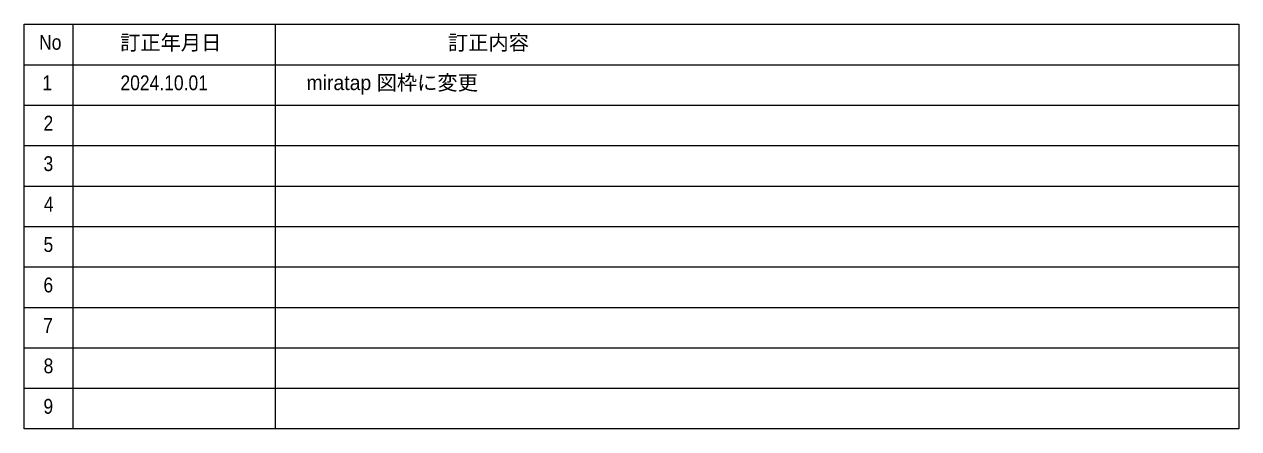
# Model space of a CAD drawing. Units: millimetres on the paper. Extents: x -198 to 198, y -152 to 152.
# Drawn here: x 48.1 to 198.1, y -138.5 to -88.5 of the extents above; entities that cross this region are included whole.
import ezdxf
from ezdxf.enums import TextEntityAlignment as Align

# ---------------------------------------------------------------- set-up
doc = ezdxf.new("R2010")
doc.units = ezdxf.units.MM
doc.layers.add('0-0_1図面枠', color=7, linetype='Continuous', lineweight=20)
doc.styles.add('ＭＳ Ｐゴシック', font='')
doc.styles.get('ＭＳ Ｐゴシック').set_extended_font_data('MS PGothic')

# ---------------------------------------------------------------- blocks, each defined once
blk = doc.blocks.new('グループ-1')
at = {"layer": '0-0_1図面枠', "lineweight": 15}
for p, q in [((143.5, -88.5), (143.5, -138.5)), ((168.5, -88.5), (168.5, -138.5)), ((137.5, -93.5), (287.5, -93.5)), ((137.5, -98.5), (287.5, -98.5)), ((137.5, -103.5), (287.5, -103.5)), ((137.5, -108.5), (287.5, -108.5)), ((137.5, -113.5), (287.5, -113.5)), ((137.5, -118.5), (287.5, -118.5)), ((137.5, -123.5), (287.5, -123.5)), ((137.5, -128.5), (287.5, -128.5)), ((137.5, -133.5), (287.5, -133.5))]:
    blk.add_line(p, q, dxfattribs=at)
blk.add_lwpolyline([(137.5, -88.5), (287.5, -88.5), (287.5, -138.5), (137.5, -138.5)], close=True, dxfattribs=at)
blk = doc.blocks.new('図面枠')
at = {"layer": '0-0_1図面枠'}
blk.add_blockref('グループ-1', (0, 0), dxfattribs=at)
at = {"layer": '0-0_1図面枠', "style": 'ＭＳ Ｐゴシック', "width": 0.9}
for s, height, p in [('No', 1.834, (139.327, -92.198)), ('1', 1.833, (139.741, -97.203)), ('2', 1.833, (139.875, -102.198)), ('3', 1.833, (139.875, -107.198)), ('4', 1.833, (139.914, -112.198)), ('5', 1.833, (139.875, -117.198)), ('6', 1.833, (139.865, -122.198)), ('7', 1.833, (139.836, -127.198)), ('8', 1.833, (139.885, -132.198)), ('9', 1.833, (139.865, -137.198))]:
    blk.add_text(s, height=height, dxfattribs=at).set_placement(p, align=Align.BOTTOM_LEFT)
at = {"layer": '0-0_1図面枠', "style": 'ＭＳ Ｐゴシック'}
for s, p in [('訂正年月日', (149.336, -92.231)), ('訂正内容', (189.836, -92.236))]:
    blk.add_text(s, height=1.833, dxfattribs=at).set_placement(p, align=Align.BOTTOM_LEFT)

msp = doc.modelspace()

# ---------------------------------------------------------------- block references
at = {"layer": '0-0_1図面枠'}
msp.add_blockref('図面枠', (-89.375, 0), dxfattribs=at)

# ---------------------------------------------------------------- texts
at = {"layer": '0-0_1図面枠', "style": 'ＭＳ Ｐゴシック', "width": 0.9}
msp.add_text('2024.10.01', height=1.834, dxfattribs=at).set_placement((60, -97.203), align=Align.BOTTOM_LEFT)
at = {"layer": '0-0_1図面枠', "color": 250, "style": 'ＭＳ Ｐゴシック'}
msp.add_text('miratap 図枠に変更', height=1.834, dxfattribs=at).set_placement((82.981, -97.188), align=Align.BOTTOM_LEFT)

doc.saveas('drawing.dxf')
